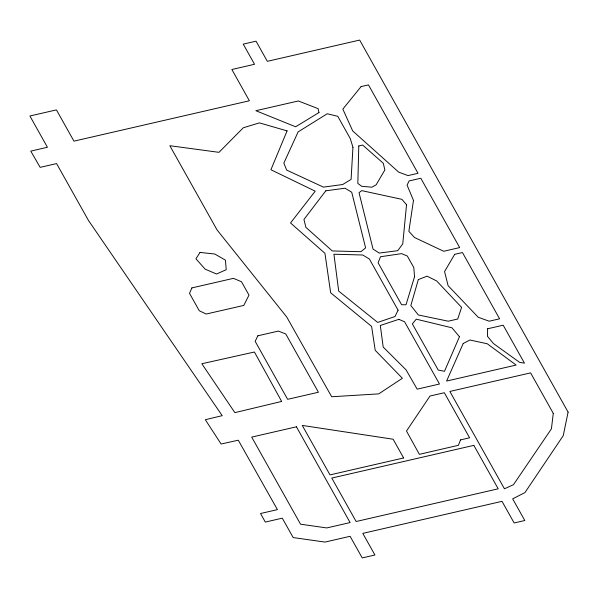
<?xml version="1.0" encoding="UTF-8"?>
<svg xmlns="http://www.w3.org/2000/svg" width="598" height="598" viewBox="0 0 598 598"><rect width="100%" height="100%" fill="white"/><g stroke="black" fill="none" stroke-linecap="round" stroke-linejoin="round"><path stroke-width="0.9" d="M358.785 145.949L357.836 183.422L361.633 186.27L371.866 187.211L376.164 184.789L384.858 169.967L383.303 163.276L362.672 145.052L358.785 145.949M487.632 328.78L487.445 336.278L493.477 343.566L519.647 362.388L524.461 363.143L503.187 325.2L487.632 328.78M352.947 147.295L351.093 179.385L342.714 184.505L323.451 187.129L286.674 170.094L283.833 163.127L298.125 131.896L327.248 113.755L337.78 116.311L350.271 138.594L352.947 147.295M406.535 204.725L402.746 243.939L397.737 250.674L379.237 253.074L373.04 249.089L359.032 192.691L361.723 190.627L401.901 199.351L406.535 204.725M553.277 413.345L551.416 428.841L513.465 484.701L504.443 488.79L449.868 391.451L530.59 372.875L553.277 413.345M413.472 200.412L408.86 231.351L414.504 237.503L443.694 251.272L459.683 247.594L420.798 178.241L409.129 180.925L407.089 185.118L413.472 200.412M568.1 412.127L563.241 435.658L524.932 492.61L512.658 498.837L524.805 520.499L514.138 522.958L502.014 501.333L362.792 533.379L374.916 555.004L362.231 557.927L350.107 536.294L324.983 542.08L293.184 537.572L282.286 518.167L265.31 522.076L260.526 513.51L277.42 509.623L238.288 440.188L221.111 444.022L205.316 419.706L222.209 415.662L88.407 220.356L56.586 163.59L40.163 167.365L30.775 151.122L47.429 147.258L29.9 115.997L56.429 109.89L73.95 141.15L249.381 100.77L231.852 69.503L254.546 64.278L243.244 44.125L256.049 41.18L267.343 61.332L359.667 40.073L568.1 412.127M418.338 279.587L410.833 305.526L418.331 314.974L448.261 321.201L457.724 319.026L461.589 307.372L436.667 280.955L427.062 276.156L418.338 279.587M414.541 276.732L406.02 304.771L401.617 304.741L378.086 262.776L380.5 256.736L401.594 253.634L407.335 256.041L413.809 267.59L414.541 276.732M460.52 439.889L458.404 445.301L419.377 454.33L406.49 431.053L430.007 396.026L444.329 392.729L469.602 437.803L460.52 439.889M287.077 130.887L270.916 169.742L315.221 191.173L290.531 222.964L324.946 253.32L330.657 292.781L371.605 326.411L375.208 350.301L402.379 378.265L378.728 393.88L331.673 396.751L286.689 316.933L217.089 229.983L169.847 145.718L218.98 152.341L243.304 127.77L259.39 122.874L287.077 130.887M459.458 336.711L444.493 371.291L438.244 370.072L412.343 323.884L416.29 319.168L451.961 327.801L459.458 336.711M191.883 287.915L189.521 293.349L199.276 310.751L206.19 314.032L243.79 305.421L248.985 295.106L241.487 281.725L233.429 278.347L191.883 287.915M463.211 343.484L446.601 381.068L516.134 365.064L487.258 343.768L469.953 340.015L463.211 343.484M257.858 335.799L255.167 341.331L287.631 399.322L318.428 392.236L285.762 333.968L278.369 331.075L257.858 335.799M398.089 310.198L395.031 316.492L377.689 322.434L338.692 291.084L333.931 254.232L362.754 255.002L369.415 259.061L398.089 310.198M454.674 254.337L444.576 271.559L448.089 285.657L478.206 317.246L489.157 321.208L499.607 318.809L462.456 252.543L454.674 254.337M200.024 252.423L195.935 258.792L205.144 269.152L216.543 274.019L226.238 269.691L225.401 260.123L214.802 254.023L200.024 252.423M325.813 190.792L303.941 219.473L305.884 227.322L332.256 250.936L360.9 251.706L365.61 247.893L351.736 192.272L345.068 188.221L325.813 190.792M361.102 86.575L342.841 109.12L352.715 130.955L398.716 172.149L408.045 175.588L418.024 173.293L368.458 84.894L361.102 86.575M318.951 112.588L295.621 126.783L255.862 110.712L298.35 100.972L318.121 108.664L318.951 112.588M398.829 319.347L380.306 325.469L383.206 347.079L406.087 369.893L417.172 389.156L439.478 384.021L404.562 321.746L398.829 319.347M281.651 401.437L234.879 412.635L201.832 363.748L254.419 352.013L281.651 401.437M296.429 426.808L251.706 437.101L300.54 524.199L326.777 527.929L350.114 522.562L296.429 426.808M403.62 457.956L330.006 474.902L302.267 425.425L393.118 439.224L403.62 457.948M473.84 445.361L331.778 478.064L356.139 521.516L498.201 488.813L473.84 445.361"/></g></svg>
